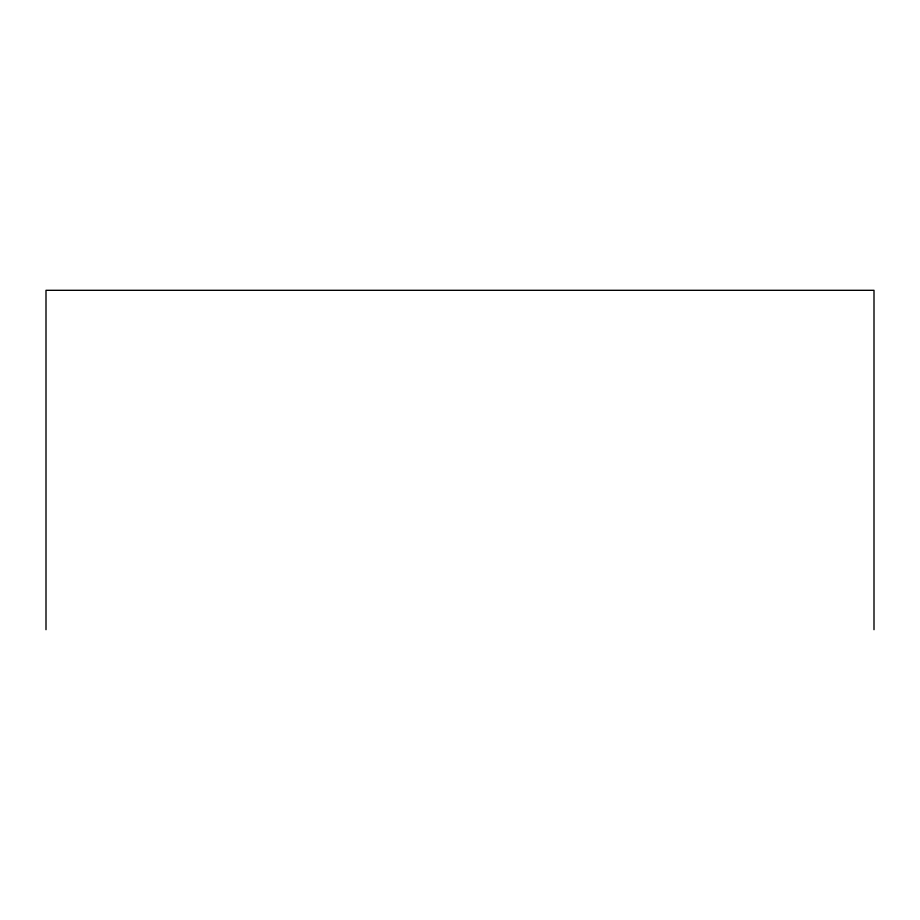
<?xml version="1.0" encoding="UTF-8"?>
<svg xmlns="http://www.w3.org/2000/svg" width="920" height="920" viewBox="0 0 920 920"><rect width="100%" height="100%" fill="white"/><g stroke="black" fill="none" stroke-linecap="round" stroke-linejoin="round"><path stroke-width="1.38" d="M874 629.694L874 290.306L46 290.306L46 629.694"/></g></svg>
